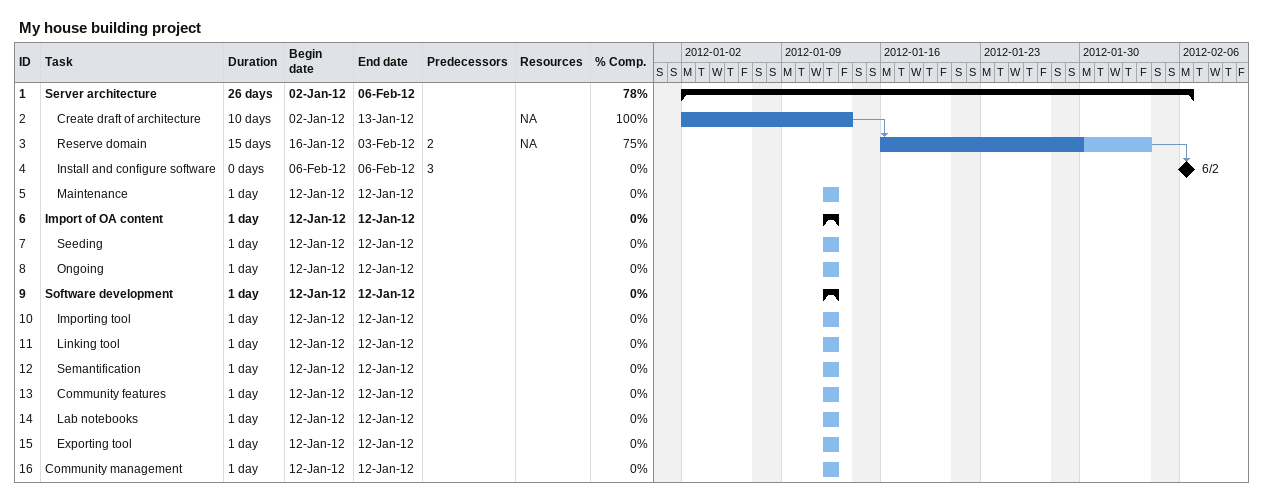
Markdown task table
My house building project

| ID | Level | Task | Duration | Start | Finish | Predecessors | Resources | % complete |
|---|---|---|---|---|---|---|---|---|
| 1 | 1 | **Server architecture** | 26d | 2012-01-02 | 2012-02-06 |  |  | 78 |
| 2 | 2 | Create draft of architecture | 10d | 2012-01-02 | 2012-01-13 |  | NA | 100 |
| 3 | 2 | Reserve domain | 15d | 2012-01-16 | 2012-02-03 | 2 | NA | 75 |
| 4 | 2 | Install and configure software | 0d | 2012-02-06 | 2012-02-06 | 3 |  | 0 |
| 5 | 2 | Maintenance | 1d | 2012-01-12 | 2012-01-12 |  |  | 0 |
| 6 | 1 | **Import of OA content** | 1d | 2012-01-12 | 2012-01-12 |  |  | 0 |
| 7 | 2 | Seeding | 1d | 2012-01-12 | 2012-01-12 |  |  | 0 |
| 8 | 2 | Ongoing | 1d | 2012-01-12 | 2012-01-12 |  |  | 0 |
| 9 | 1 | **Software development** | 1d | 2012-01-12 | 2012-01-12 |  |  | 0 |
| 10 | 2 | Importing tool | 1d | 2012-01-12 | 2012-01-12 |  |  | 0 |
| 11 | 2 | Linking tool | 1d | 2012-01-12 | 2012-01-12 |  |  | 0 |
| 12 | 2 | Semantification | 1d | 2012-01-12 | 2012-01-12 |  |  | 0 |
| 13 | 2 | Community features | 1d | 2012-01-12 | 2012-01-12 |  |  | 0 |
| 14 | 2 | Lab notebooks | 1d | 2012-01-12 | 2012-01-12 |  |  | 0 |
| 15 | 2 | Exporting tool | 1d | 2012-01-12 | 2012-01-12 |  |  | 0 |
| 16 | 1 | Community management | 1d | 2012-01-12 | 2012-01-12 |  |  | 0 |
